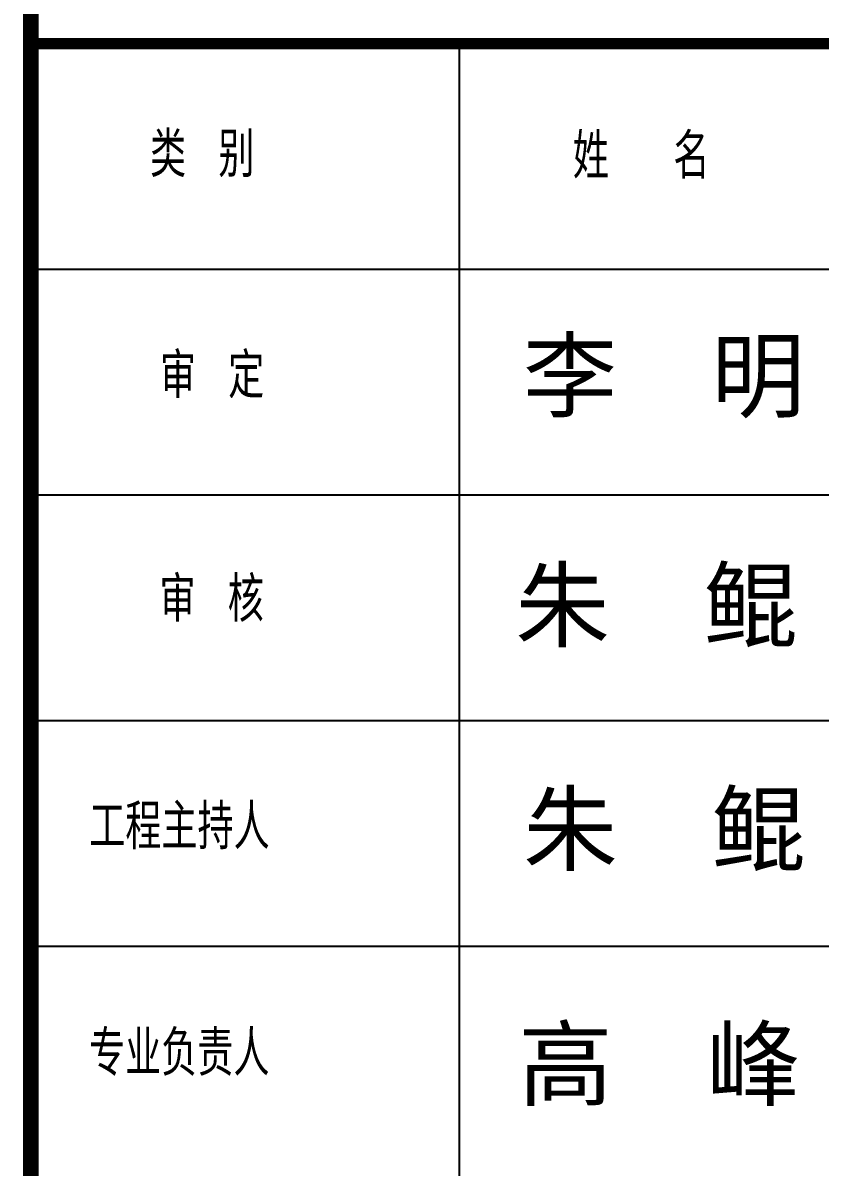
# Model space of a CAD drawing. Extents: x -21908402 to 2004492, y 83987 to 5079726.
# Drawn here: x 1893121 to 1896869, y 356881 to 362260 of the extents above; entities that cross this region are included whole.
import ezdxf

# ---------------------------------------------------------------- set-up
doc = ezdxf.new("R2010")
doc.units = 0
doc.header["$LTSCALE"] = 1000
doc.layers.get('0').update_dxf_attribs({"linetype": 'CONTINUOUS'})
for name, color, linetype in [('PP-PM-TK', 7, 'CONTINUOUS'), ('PUB_TEXT', 7, 'CONTINUOUS'), ('PUB_TITLE', 4, 'CONTINUOUS'), ('签名', 255, 'CONTINUOUS')]:
    doc.layers.add(name, color=color, linetype=linetype)
doc.styles.add('-黑体', font='simhei.ttf', dxfattribs={"width": 0.8})
doc.styles.add('TQ', font='txt.shx', dxfattribs={"width": 0.8, "bigfont": 'hztxt.shx'})

# ---------------------------------------------------------------- blocks, each defined once
blk = doc.blocks.new('TK')
at = {"layer": 'PP-PM-TK', "color": 4, "const_width": 74.2}
blk.add_lwpolyline([(1742537.1, 401992.7), (1742537.1, 341992.7)], dxfattribs=at)
at = {"layer": 'PUB_TITLE', "color": 4}
for p, q in [((1744552.2, 359243.1), (1744552.2, 366667.7)), ((1742537.1, 365607), (1748370.6, 365607)), ((1742537.1, 364546.4), (1748370.6, 364546.4)), ((1742537.1, 363485.7), (1748370.6, 363485.7)), ((1742537.1, 362425.1), (1748370.6, 362425.1))]:
    blk.add_line(p, q, dxfattribs=at)
at = {"layer": 'PUB_TITLE', "color": 4, "const_width": 53}
blk.add_lwpolyline([(1742537.1, 366667.7), (1748370.6, 366667.7)], dxfattribs=at)
at = {"layer": 'PUB_TEXT', "color": 2, "char_height": 212.13, "width": 1781.712, "attachment_point": 1, "style": 'TQ'}
for s, insert in [('类 别', (1743097.8, 366253)), ('姓  名', (1745085.7, 366245.1)), ('审 定', (1743144.1, 365213.2)), ('审 核', (1743142.1, 364161.9)), ('工程主持人', (1742811.9, 363092.8)), ('专业负责人', (1742810.8, 362028))]:
    blk.add_mtext(s, dxfattribs=dict(at, insert=insert))
at = {"layer": '签名', "linetype": 'CONTINUOUS', "style": '-黑体'}
for s, p in [('李  明', (1744851.2, 364944.7)), ('朱  鲲', (1744815.2, 363866.1)), ('朱  鲲', (1744852.4, 362813.7)), ('高  峰', (1744829.5, 361709))]:
    blk.add_text(s, height=324.56, dxfattribs=at).set_placement(p)

msp = doc.modelspace()

# ---------------------------------------------------------------- block references
msp.add_blockref('TK', (150620.9, -4505.5))

doc.saveas('drawing.dxf')
